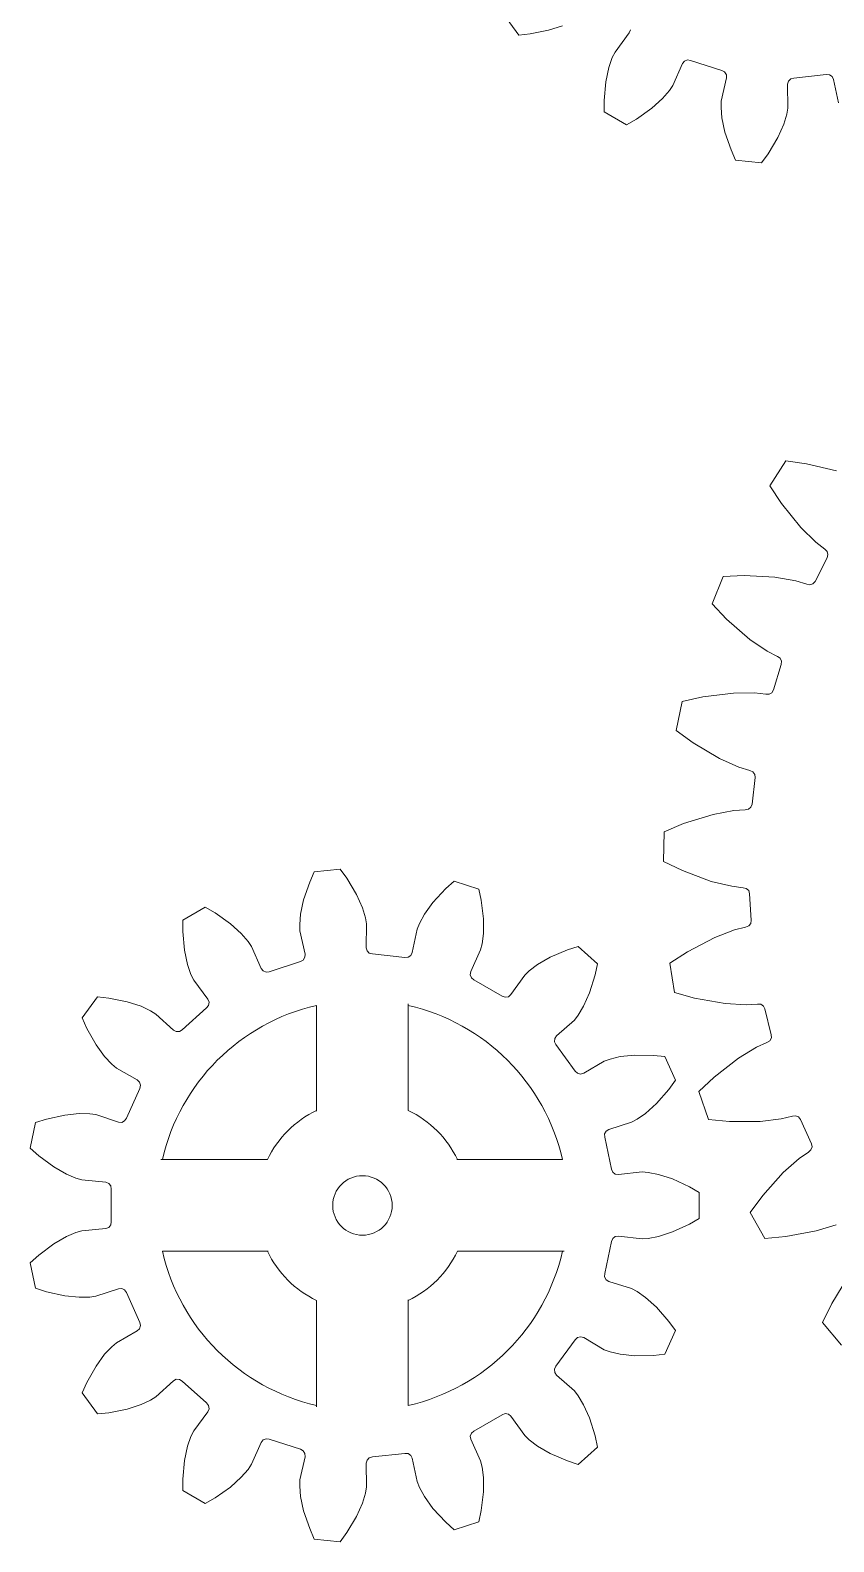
# Model space of a CAD drawing. Header units: millimetres. Extents: x -329 to 723, y 244 to 554.
# Drawn here: x 482.1 to 522.6, y 265.1 to 341.3 of the extents above; entities that cross this region are included whole.
import ezdxf

# ---------------------------------------------------------------- set-up
doc = ezdxf.new("R2010")
doc.units = ezdxf.units.MM

msp = doc.modelspace()

# ---------------------------------------------------------------- linework, layer by layer
at = {"color": 5, "lineweight": 0}
for p, q in [((505.971, 342.113), (506.742, 341.051)), ((508.241, 341.296), (508.94, 341.525)), ((506.742, 341.051), (507.313, 341.111)), ((507.313, 341.111), (508.241, 341.296)), ((512.303, 341.165), (511.59, 340.199)), ((512.363, 341.316), (512.303, 341.165)), ((511.59, 340.199), (511.452, 339.916)), ((511.279, 339.419), (511.124, 338.7)), ((511.452, 339.916), (511.279, 339.419)), ((514.51, 338.513), (514.99, 339.614)), ((514.99, 339.614), (515.09, 339.741)), ((515.09, 339.741), (515.241, 339.802)), ((515.241, 339.802), (515.402, 339.779)), ((515.402, 339.779), (516.971, 339.269)), ((516.971, 339.269), (517.115, 339.193)), ((511.124, 338.7), (511.038, 337.758)), ((514.334, 338.252), (514.51, 338.513)), ((517.208, 338.893), (516.949, 337.721)), ((517.115, 339.193), (517.202, 339.055)), ((517.202, 339.055), (517.208, 338.893)), ((520.293, 338.569), (520.333, 338.726)), ((520.303, 337.368), (520.293, 338.569)), ((520.333, 338.726), (520.446, 338.843)), ((520.446, 338.843), (520.603, 338.887)), ((520.603, 338.887), (522.244, 339.06)), ((522.244, 339.06), (522.406, 339.049)), ((522.406, 339.049), (522.541, 338.958)), ((522.541, 338.958), (522.613, 338.812)), ((522.613, 338.812), (522.853, 337.636)), ((511.038, 337.758), (511.038, 337.184)), ((513.444, 337.36), (513.99, 337.855)), ((513.99, 337.855), (514.334, 338.252)), ((516.949, 337.721), (516.938, 337.406)), ((511.038, 337.184), (512.174, 336.528)), ((512.671, 336.815), (513.444, 337.36)), ((516.938, 337.406), (516.983, 336.882)), ((520.095, 336.555), (520.248, 337.058)), ((520.248, 337.058), (520.303, 337.368)), ((512.174, 336.528), (512.671, 336.815)), ((516.983, 336.882), (517.134, 336.162)), ((519.798, 335.882), (520.095, 336.555)), ((517.134, 336.162), (517.438, 335.266)), ((519.314, 335.069), (519.798, 335.882)), ((517.438, 335.266), (517.671, 334.741)), ((517.671, 334.741), (518.977, 334.604)), ((518.977, 334.604), (519.314, 335.069)), ((520.202, 319.587), (519.397, 318.32)), ((521.248, 319.437), (520.202, 319.587)), ((522.762, 319.076), (521.248, 319.437)), ((519.397, 318.32), (519.979, 317.437)), ((519.979, 317.437), (520.951, 316.221)), ((520.951, 316.221), (521.711, 315.475)), ((521.711, 315.475), (522.167, 315.124)), ((522.167, 315.124), (522.284, 315.011)), ((522.284, 315.011), (522.328, 314.854)), ((522.328, 314.854), (522.289, 314.697)), ((522.289, 314.697), (521.674, 313.502)), ((517.045, 313.754), (516.48, 312.363)), ((518.101, 313.793), (517.045, 313.754)), ((519.655, 313.707), (518.101, 313.793)), ((520.705, 313.521), (519.655, 313.707)), ((521.255, 313.354), (520.705, 313.521)), ((521.415, 313.325), (521.255, 313.354)), ((521.568, 313.379), (521.415, 313.325)), ((521.674, 313.502), (521.568, 313.379)), ((516.48, 312.363), (517.209, 311.598)), ((517.209, 311.598), (518.383, 310.575)), ((518.383, 310.575), (519.265, 309.977)), ((519.265, 309.977), (519.775, 309.712)), ((519.775, 309.712), (519.91, 309.622)), ((519.91, 309.622), (519.982, 309.476)), ((519.972, 309.314), (519.58, 308.029)), ((519.982, 309.476), (519.972, 309.314)), ((519.58, 308.029), (519.498, 307.889)), ((514.98, 307.45), (514.673, 305.981)), ((516.013, 307.677), (514.98, 307.45)), ((517.557, 307.87), (516.013, 307.677)), ((518.623, 307.874), (517.557, 307.87)), ((519.194, 307.809), (518.623, 307.874)), ((519.357, 307.808), (519.194, 307.809)), ((519.498, 307.889), (519.357, 307.808)), ((514.673, 305.981), (515.527, 305.358)), ((515.527, 305.358), (516.864, 304.561)), ((516.864, 304.561), (517.839, 304.13)), ((517.839, 304.13), (518.388, 303.961)), ((518.388, 303.961), (518.538, 303.896)), ((518.653, 303.604), (518.497, 302.27)), ((518.538, 303.896), (518.634, 303.766)), ((518.634, 303.766), (518.653, 303.604)), ((517.583, 301.947), (516.535, 301.752)), ((518.157, 301.984), (517.583, 301.947)), ((518.317, 302.012), (518.157, 301.984)), ((518.441, 302.117), (518.317, 302.012)), ((518.497, 302.27), (518.441, 302.117)), ((515.05, 301.286), (514.074, 300.878)), ((516.535, 301.752), (515.05, 301.286)), ((514.074, 300.878), (514.034, 299.378)), ((496.424, 298.856), (496.191, 298.331)), ((497.729, 298.993), (496.424, 298.856)), ((498.067, 298.528), (497.729, 298.993)), ((514.034, 299.378), (514.986, 298.918)), ((514.986, 298.918), (516.444, 298.373)), ((496.191, 298.331), (495.886, 297.436)), ((498.551, 297.716), (498.067, 298.528)), ((503.478, 298.389), (503.051, 298.005)), ((504.726, 297.983), (503.478, 298.389)), ((516.444, 298.373), (517.48, 298.123)), ((517.48, 298.123), (518.051, 298.054)), ((495.886, 297.436), (495.735, 296.715)), ((498.848, 297.042), (498.551, 297.716)), ((502.409, 297.31), (501.978, 296.713)), ((503.051, 298.005), (502.409, 297.31)), ((504.845, 297.422), (504.726, 297.983)), ((504.957, 296.482), (504.845, 297.422)), ((518.051, 298.054), (518.209, 298.017)), ((518.209, 298.017), (518.328, 297.906)), ((518.328, 297.906), (518.375, 297.751)), ((518.375, 297.751), (518.459, 296.41)), ((490.927, 297.07), (489.79, 296.413)), ((491.424, 296.783), (490.927, 297.07)), ((492.197, 296.237), (491.424, 296.783)), ((495.735, 296.715), (495.691, 296.191)), ((499, 296.539), (498.848, 297.042)), ((499.055, 296.229), (499, 296.539)), ((501.978, 296.713), (501.724, 296.253)), ((489.79, 296.413), (489.79, 295.839)), ((489.79, 295.839), (489.877, 294.897)), ((492.742, 295.743), (492.197, 296.237)), ((495.691, 296.191), (495.702, 295.876)), ((495.702, 295.876), (495.96, 294.704)), ((499.046, 295.029), (499.055, 296.229)), ((501.606, 295.961), (501.365, 294.785)), ((501.724, 296.253), (501.606, 295.961)), ((504.954, 295.746), (504.957, 296.482)), ((517.618, 295.929), (516.621, 295.55)), ((518.176, 296.068), (517.618, 295.929)), ((518.328, 296.124), (518.176, 296.068)), ((518.432, 296.25), (518.328, 296.124)), ((518.459, 296.41), (518.432, 296.25)), ((493.086, 295.345), (492.742, 295.743)), ((493.263, 295.084), (493.086, 295.345)), ((493.742, 293.984), (493.263, 295.084)), ((499.086, 294.871), (499.046, 295.029)), ((504.813, 294.919), (504.889, 295.225)), ((504.889, 295.225), (504.954, 295.746)), ((509.731, 295.093), (509.186, 294.916)), ((510.707, 294.215), (509.731, 295.093)), ((516.621, 295.55), (515.244, 294.827)), ((489.877, 294.897), (490.032, 294.178)), ((495.724, 294.328), (494.154, 293.818)), ((495.868, 294.404), (495.724, 294.328)), ((495.954, 294.542), (495.868, 294.404)), ((495.96, 294.704), (495.954, 294.542)), ((499.199, 294.754), (499.086, 294.871)), ((499.355, 294.71), (499.199, 294.754)), ((500.997, 294.537), (499.355, 294.71)), ((501.159, 294.548), (500.997, 294.537)), ((501.294, 294.639), (501.159, 294.548)), ((501.365, 294.785), (501.294, 294.639)), ((504.316, 293.826), (504.813, 294.919)), ((508.316, 294.543), (507.68, 294.173)), ((509.186, 294.916), (508.316, 294.543)), ((515.244, 294.827), (514.357, 294.251)), ((514.357, 294.251), (514.585, 292.768)), ((490.032, 294.178), (490.204, 293.681)), ((490.204, 293.681), (490.342, 293.398)), ((493.843, 293.856), (493.742, 293.984)), ((493.994, 293.795), (493.843, 293.856)), ((494.154, 293.818), (493.994, 293.795)), ((504.288, 293.666), (504.316, 293.826)), ((504.344, 293.513), (504.288, 293.666)), ((504.469, 293.409), (504.344, 293.513)), ((507.034, 293.636), (506.336, 292.66)), ((507.261, 293.855), (507.034, 293.636)), ((507.68, 294.173), (507.261, 293.855)), ((510.307, 292.75), (510.587, 293.654)), ((510.587, 293.654), (510.707, 294.215)), ((490.342, 293.398), (491.055, 292.432)), ((505.898, 292.584), (504.469, 293.409)), ((510.006, 292.079), (510.307, 292.75)), ((514.585, 292.768), (515.604, 292.485)), ((485.495, 292.546), (484.724, 291.484)), ((486.066, 292.486), (485.495, 292.546)), ((486.994, 292.302), (486.066, 292.486)), ((487.693, 292.072), (486.994, 292.302)), ((488.169, 291.849), (487.693, 292.072)), ((490.992, 291.993), (489.766, 290.888)), ((491.093, 292.12), (490.992, 291.993)), ((491.055, 292.432), (491.116, 292.281)), ((491.116, 292.281), (491.093, 292.12)), ((506.051, 292.528), (505.898, 292.584)), ((506.211, 292.556), (506.051, 292.528)), ((506.336, 292.66), (506.211, 292.556)), ((509.734, 291.629), (510.006, 292.079)), ((515.604, 292.485), (517.135, 292.209)), ((517.135, 292.209), (518.199, 292.148)), ((518.199, 292.148), (518.773, 292.182)), ((518.773, 292.182), (518.936, 292.174)), ((518.936, 292.174), (519.072, 292.086)), ((519.072, 292.086), (519.147, 291.942)), ((484.724, 291.484), (484.957, 290.96)), ((488.436, 291.682), (488.169, 291.849)), ((489.322, 290.872), (488.436, 291.682)), ((508.642, 290.584), (509.54, 291.38)), ((509.54, 291.38), (509.734, 291.629)), ((519.147, 291.942), (519.469, 290.637)), ((484.957, 290.96), (485.419, 290.134)), ((489.466, 290.796), (489.322, 290.872)), ((489.628, 290.802), (489.466, 290.796)), ((489.766, 290.888), (489.628, 290.802)), ((508.54, 290.287), (508.551, 290.449)), ((508.551, 290.449), (508.642, 290.584)), ((519.471, 290.475), (519.391, 290.333)), ((519.469, 290.637), (519.471, 290.475)), ((485.419, 290.134), (485.853, 289.54)), ((508.612, 290.141), (508.54, 290.287)), ((508.612, 290.141), (509.582, 288.806)), ((518.727, 290.014), (517.814, 289.463)), ((519.251, 290.25), (518.727, 290.014)), ((519.391, 290.333), (519.251, 290.25)), ((485.853, 289.54), (486.213, 289.156)), ((486.213, 289.156), (486.454, 288.953)), ((486.454, 288.953), (487.498, 288.361)), ((511.047, 289.305), (510.012, 288.697)), ((511.344, 289.413), (511.047, 289.305)), ((511.856, 289.532), (511.344, 289.413)), ((512.587, 289.612), (511.856, 289.532)), ((513.533, 289.599), (512.587, 289.612)), ((514.104, 289.539), (513.533, 289.599)), ((514.638, 288.34), (514.104, 289.539)), ((517.814, 289.463), (516.587, 288.505)), ((487.498, 288.361), (487.615, 288.248)), ((487.615, 288.248), (487.659, 288.092)), ((509.699, 288.692), (509.582, 288.806)), ((509.856, 288.653), (509.699, 288.692)), ((510.012, 288.697), (509.856, 288.653)), ((514.3, 287.876), (514.638, 288.34)), ((516.587, 288.505), (515.818, 287.781)), ((487.62, 287.934), (486.948, 286.427)), ((487.659, 288.092), (487.62, 287.934)), ((513.677, 287.164), (514.3, 287.876)), ((515.818, 287.781), (516.307, 286.362)), ((484.573, 286.665), (483.841, 286.59)), ((485.099, 286.654), (484.573, 286.665)), ((485.411, 286.611), (485.099, 286.654)), ((512.697, 286.373), (513.128, 286.673)), ((513.128, 286.673), (513.677, 287.164)), ((482.373, 286.204), (482.1, 284.92)), ((482.918, 286.381), (482.373, 286.204)), ((483.841, 286.59), (482.918, 286.381)), ((486.55, 286.231), (485.411, 286.611)), ((486.712, 286.22), (486.55, 286.231)), ((486.858, 286.292), (486.712, 286.22)), ((486.948, 286.427), (486.858, 286.292)), ((511.275, 285.862), (512.419, 286.224)), ((512.419, 286.224), (512.697, 286.373)), ((516.307, 286.362), (517.36, 286.266)), ((517.36, 286.266), (518.916, 286.268)), ((518.916, 286.268), (519.974, 286.397)), ((519.974, 286.397), (520.533, 286.534)), ((520.533, 286.534), (520.694, 286.555)), ((520.694, 286.555), (520.844, 286.493)), ((520.844, 286.493), (520.943, 286.364)), ((520.943, 286.364), (521.493, 285.138)), ((511.061, 285.632), (511.137, 285.776)), ((511.067, 285.47), (511.061, 285.632)), ((511.067, 285.47), (511.41, 283.856)), ((511.137, 285.776), (511.275, 285.862)), ((521.493, 285.138), (521.524, 284.978)), ((482.1, 284.92), (482.526, 284.536)), ((482.526, 284.536), (483.284, 283.97)), ((520.874, 284.392), (520.074, 283.687)), ((521.348, 284.718), (520.874, 284.392)), ((521.471, 284.825), (521.348, 284.718)), ((521.524, 284.978), (521.471, 284.825)), ((483.284, 283.97), (483.923, 283.604)), ((483.923, 283.604), (484.407, 283.399)), ((511.471, 283.705), (511.41, 283.856)), ((511.598, 283.604), (511.471, 283.705)), ((511.759, 283.581), (511.598, 283.604)), ((512.952, 283.716), (511.759, 283.581)), ((513.267, 283.694), (512.952, 283.716)), ((513.783, 283.595), (513.267, 283.694)), ((514.483, 283.37), (513.783, 283.595)), ((520.074, 283.687), (519.039, 282.526)), ((484.407, 283.399), (484.71, 283.312)), ((484.71, 283.312), (485.905, 283.196)), ((485.905, 283.196), (486.057, 283.14)), ((486.057, 283.14), (486.161, 283.015)), ((486.161, 283.015), (486.189, 282.855)), ((486.189, 282.855), (486.189, 281.205)), ((515.343, 282.973), (514.483, 283.37)), ((515.84, 282.686), (515.343, 282.973)), ((515.84, 281.374), (515.84, 282.686)), ((519.039, 282.526), (518.41, 281.675)), ((515.343, 281.087), (515.84, 281.374)), ((518.41, 281.675), (519.145, 280.366)), ((484.407, 280.661), (483.923, 280.456)), ((484.71, 280.748), (484.407, 280.661)), ((485.905, 280.864), (484.71, 280.748)), ((486.057, 280.92), (485.905, 280.864)), ((486.161, 281.045), (486.057, 280.92)), ((486.189, 281.205), (486.161, 281.045)), ((513.783, 280.465), (514.483, 280.69)), ((514.483, 280.69), (515.343, 281.087)), ((520.198, 280.46), (521.729, 280.74)), ((521.729, 280.74), (522.747, 281.056)), ((483.284, 280.09), (482.526, 279.524)), ((483.923, 280.456), (483.284, 280.09)), ((511.067, 278.59), (511.41, 280.204)), ((511.41, 280.204), (511.471, 280.355)), ((511.471, 280.355), (511.598, 280.456)), ((511.598, 280.456), (511.759, 280.479)), ((511.759, 280.479), (512.952, 280.344)), ((512.952, 280.344), (513.267, 280.366)), ((513.267, 280.366), (513.783, 280.465)), ((519.145, 280.366), (520.198, 280.46)), ((482.526, 279.524), (482.1, 279.14)), ((482.1, 279.14), (482.373, 277.856)), ((511.061, 278.428), (511.067, 278.59)), ((511.137, 278.284), (511.061, 278.428)), ((511.275, 278.197), (511.137, 278.284)), ((523.33, 278.408), (522.518, 277.08)), ((482.373, 277.856), (482.918, 277.679)), ((482.918, 277.679), (483.841, 277.47)), ((485.411, 277.449), (486.55, 277.829)), ((486.55, 277.829), (486.712, 277.84)), ((486.712, 277.84), (486.858, 277.768)), ((486.858, 277.768), (486.948, 277.633)), ((486.948, 277.633), (487.62, 276.126)), ((512.419, 277.835), (511.275, 278.197)), ((512.697, 277.687), (512.419, 277.835)), ((513.128, 277.387), (512.697, 277.687)), ((483.841, 277.47), (484.573, 277.395)), ((484.573, 277.395), (485.099, 277.405)), ((485.099, 277.405), (485.411, 277.449)), ((513.677, 276.896), (513.128, 277.387)), ((514.3, 276.184), (513.677, 276.896)), ((522.518, 277.08), (522.052, 276.131)), ((487.659, 275.968), (487.615, 275.812)), ((487.62, 276.126), (487.659, 275.968)), ((514.638, 275.72), (514.3, 276.184)), ((522.052, 276.131), (523.008, 274.974)), ((487.498, 275.698), (486.454, 275.106)), ((487.615, 275.812), (487.498, 275.698)), ((508.612, 273.919), (509.582, 275.254)), ((509.582, 275.254), (509.699, 275.368)), ((509.699, 275.368), (509.856, 275.407)), ((509.856, 275.407), (510.012, 275.363)), ((510.012, 275.363), (511.047, 274.755)), ((514.104, 274.521), (514.638, 275.72)), ((485.853, 274.52), (485.419, 273.926)), ((486.213, 274.904), (485.853, 274.52)), ((486.454, 275.106), (486.213, 274.904)), ((511.047, 274.755), (511.344, 274.647)), ((511.344, 274.647), (511.856, 274.528)), ((511.856, 274.528), (512.587, 274.448)), ((512.587, 274.448), (513.533, 274.461)), ((513.533, 274.461), (514.104, 274.521)), ((485.419, 273.926), (484.957, 273.1)), ((508.54, 273.773), (508.612, 273.919)), ((508.551, 273.611), (508.54, 273.773)), ((484.957, 273.1), (484.724, 272.576)), ((488.436, 272.378), (489.322, 273.188)), ((489.322, 273.188), (489.466, 273.264)), ((489.466, 273.264), (489.628, 273.258)), ((489.628, 273.258), (489.766, 273.172)), ((489.766, 273.172), (490.992, 272.067)), ((508.642, 273.476), (508.551, 273.611)), ((509.54, 272.68), (508.642, 273.476)), ((484.724, 272.576), (485.495, 271.514)), ((487.693, 271.988), (488.169, 272.211)), ((488.169, 272.211), (488.436, 272.378)), ((509.734, 272.431), (509.54, 272.68)), ((510.006, 271.981), (509.734, 272.431)), ((485.495, 271.514), (486.066, 271.574)), ((486.066, 271.574), (486.994, 271.758)), ((486.994, 271.758), (487.693, 271.988)), ((491.055, 271.628), (490.342, 270.662)), ((490.992, 272.067), (491.093, 271.94)), ((491.116, 271.779), (491.055, 271.628)), ((491.093, 271.94), (491.116, 271.779)), ((504.469, 270.651), (505.898, 271.476)), ((505.898, 271.476), (506.051, 271.532)), ((506.051, 271.532), (506.211, 271.504)), ((506.211, 271.504), (506.336, 271.4)), ((506.336, 271.4), (507.034, 270.424)), ((510.307, 271.31), (510.006, 271.981)), ((490.342, 270.662), (490.204, 270.379)), ((504.344, 270.547), (504.469, 270.651)), ((510.587, 270.406), (510.307, 271.31)), ((490.032, 269.882), (489.877, 269.163)), ((490.204, 270.379), (490.032, 269.882)), ((493.263, 268.976), (493.742, 270.076)), ((493.742, 270.076), (493.843, 270.204)), ((493.843, 270.204), (493.994, 270.265)), ((493.994, 270.265), (494.154, 270.242)), ((494.154, 270.242), (495.724, 269.732)), ((504.288, 270.394), (504.344, 270.547)), ((504.316, 270.234), (504.288, 270.394)), ((504.813, 269.141), (504.316, 270.234)), ((507.034, 270.424), (507.261, 270.205)), ((507.261, 270.205), (507.68, 269.887)), ((507.68, 269.887), (508.316, 269.517)), ((510.707, 269.845), (510.587, 270.406)), ((489.877, 269.163), (489.79, 268.221)), ((495.96, 269.356), (495.702, 268.184)), ((495.724, 269.732), (495.868, 269.656)), ((495.868, 269.656), (495.954, 269.518)), ((495.954, 269.518), (495.96, 269.356)), ((499.046, 269.031), (499.086, 269.189)), ((499.086, 269.189), (499.199, 269.306)), ((499.199, 269.306), (499.355, 269.35)), ((499.355, 269.35), (500.997, 269.523)), ((500.997, 269.523), (501.159, 269.512)), ((501.159, 269.512), (501.294, 269.421)), ((501.294, 269.421), (501.365, 269.275)), ((501.365, 269.275), (501.606, 268.099)), ((504.889, 268.835), (504.813, 269.141)), ((508.316, 269.517), (509.186, 269.144)), ((509.186, 269.144), (509.731, 268.967)), ((509.731, 268.967), (510.707, 269.845)), ((492.742, 268.317), (493.086, 268.715)), ((493.086, 268.715), (493.263, 268.976)), ((499.055, 267.831), (499.046, 269.031)), ((504.954, 268.314), (504.889, 268.835)), ((489.79, 268.221), (489.79, 267.647)), ((489.79, 267.647), (490.927, 266.99)), ((491.424, 267.277), (492.197, 267.823)), ((492.197, 267.823), (492.742, 268.317)), ((495.702, 268.184), (495.691, 267.869)), ((495.691, 267.869), (495.735, 267.345)), ((499, 267.521), (499.055, 267.831)), ((501.606, 268.099), (501.724, 267.807)), ((501.724, 267.807), (501.978, 267.347)), ((504.845, 266.638), (504.957, 267.578)), ((504.957, 267.578), (504.954, 268.314)), ((490.927, 266.99), (491.424, 267.277)), ((495.735, 267.345), (495.886, 266.624)), ((498.551, 266.344), (498.848, 267.018)), ((498.848, 267.018), (499, 267.521)), ((501.978, 267.347), (502.409, 266.75)), ((495.886, 266.624), (496.191, 265.729)), ((498.067, 265.531), (498.551, 266.344)), ((502.409, 266.75), (503.051, 266.055)), ((503.051, 266.055), (503.478, 265.671)), ((503.478, 265.671), (504.726, 266.077)), ((504.726, 266.077), (504.845, 266.638)), ((496.191, 265.729), (496.424, 265.204)), ((497.729, 265.067), (498.067, 265.531)), ((496.424, 265.204), (497.729, 265.067))]:
    msp.add_line(p, q, dxfattribs=at)
at = {"color": 1, "lineweight": 0}
for p, q in [((496.539, 286.787), (496.539, 292.119)), ((501.165, 292.194), (501.165, 286.824)), ((494.058, 284.343), (488.689, 284.343)), ((508.942, 284.343), (503.61, 284.343)), ((488.763, 279.717), (494.095, 279.717)), ((509.016, 279.717), (503.646, 279.717)), ((496.539, 277.236), (496.539, 271.866)), ((501.165, 277.273), (501.165, 271.941))]:
    msp.add_line(p, q, dxfattribs=at)
msp.add_circle((498.852, 282.03), 1.5, dxfattribs=at)
for radius, start, end in [(10.351, 102.91308, 167.08692), (10.351, 12.91308, 77.08692), (5.323, 115.75899, 154.24101), (5.323, 25.75899, 64.24101), (10.351, 192.91308, 257.08692), (5.323, 205.75899, 244.24101), (5.323, 295.75899, 334.24101), (10.351, 282.91308, 347.08692)]:
    msp.add_arc((498.852, 282.03), radius, start, end, dxfattribs=at)

doc.saveas('drawing.dxf')
